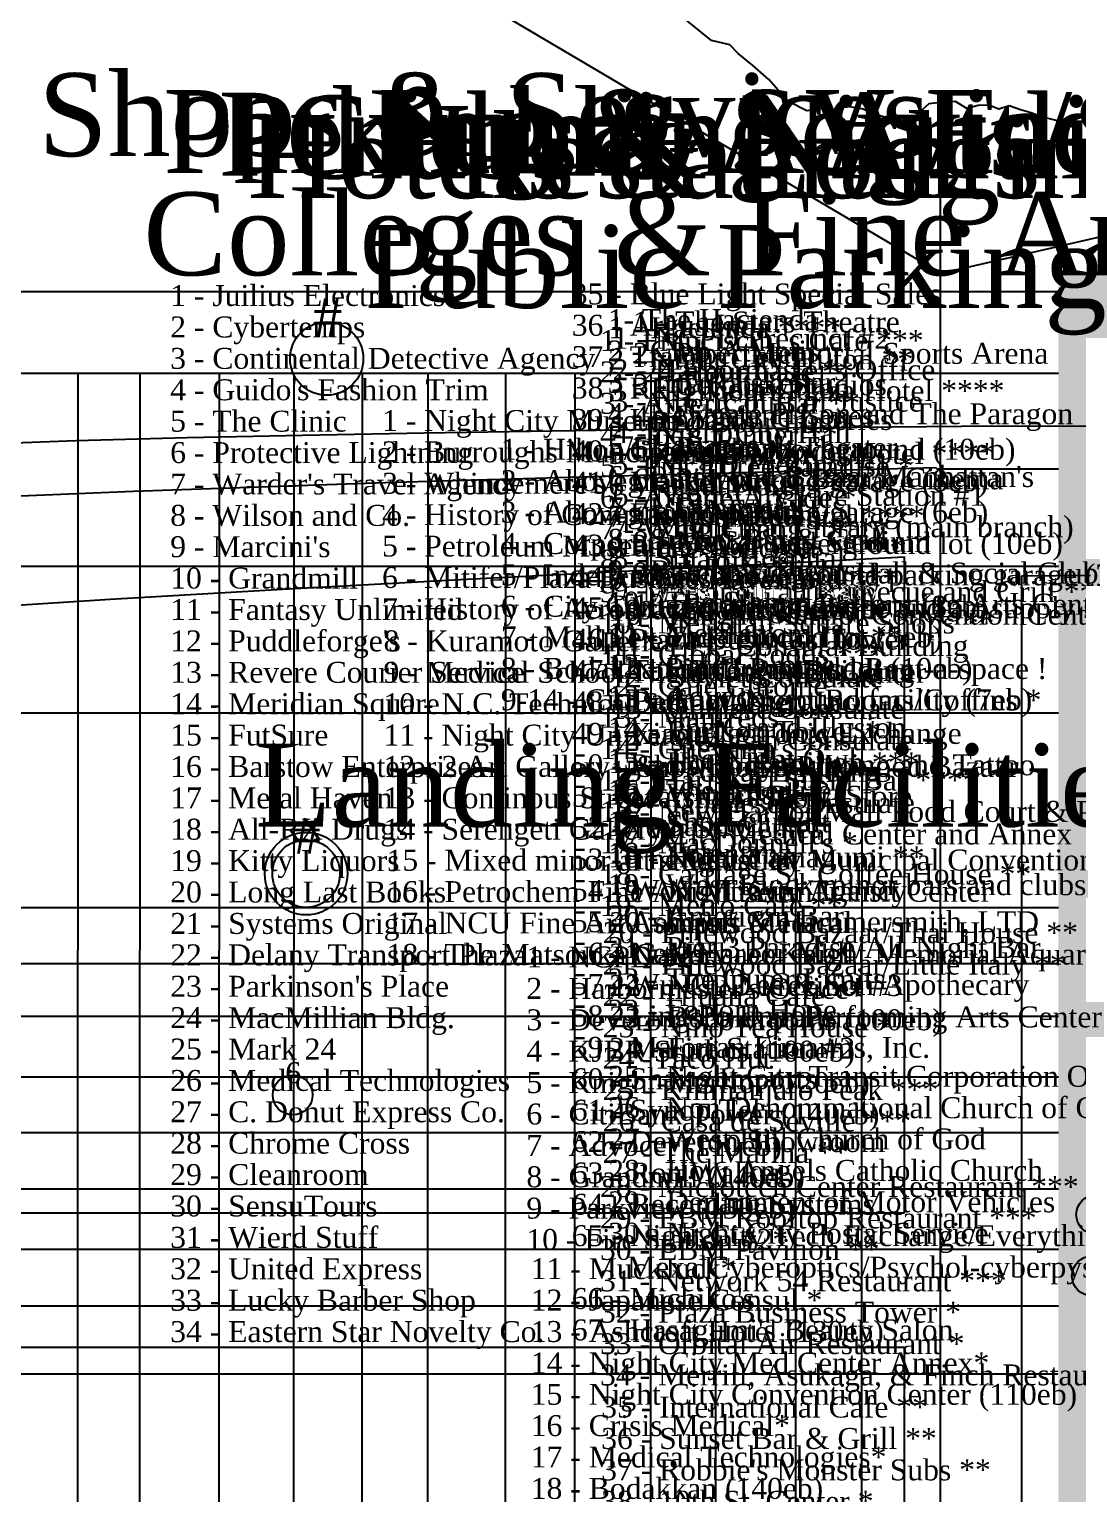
# Model space of a CAD drawing. Extents: x -15732 to 10897, y -24868 to 16165.
# Drawn here: x -592 to 392, y 4798 to 6174 of the extents above; entities that cross this region are included whole.
import ezdxf
from ezdxf.enums import TextEntityAlignment as Align

# ---------------------------------------------------------------- set-up
doc = ezdxf.new("R2010")
doc.units = 0
doc.header["$MEASUREMENT"] = 0
for name, color, linetype in [('CLUBS___NIGHT_LIFE', 7, 'CONTINUOUS'), ('COASTLINE', 7, 'CONTINUOUS'), ('COLLEGES___FINE_ARTS', 7, 'CONTINUOUS'), ('CORPORATIONS', 7, 'CONTINUOUS'), ('GANGS', 7, 'CONTINUOUS'), ('HOTEL___LODGINGS', 7, 'CONTINUOUS'), ('MAP_BORDER', 7, 'CONTINUOUS'), ('PARKING___AV_FACILITIES', 7, 'CONTINUOUS'), ('PERFORMING_ARTS_SPORTS', 7, 'CONTINUOUS'), ('PUBLIC_SERVICES', 7, 'CONTINUOUS'), ('RESTAURANTS', 7, 'CONTINUOUS'), ('SHOPS___SERVICES', 7, 'CONTINUOUS'), ('STREETS-SPRAWL', 7, 'CONTINUOUS'), ('STREETS-SPRAWL-12M', 7, 'CONTINUOUS'), ('STREETS-SPRAWL-20M', 7, 'CONTINUOUS'), ('SUBURBS', 7, 'CONTINUOUS')]:
    doc.layers.add(name, color=color, linetype=linetype)
doc.styles.add('TIMES_NEW_ROMAN', font='')
doc.styles.get('TIMES_NEW_ROMAN').set_extended_font_data('Times_New_Roman')

msp = doc.modelspace()

# ---------------------------------------------------------------- linework, layer by layer
at = {"layer": 'CLUBS___NIGHT_LIFE', "color": 7, "linetype": 'CONTINUOUS'}
msp.add_circle((409.9, 5060.3), 18.7, dxfattribs=at)
at = {"layer": 'COASTLINE', "color": 7, "linetype": 'CONTINUOUS'}
msp.add_lwpolyline([(397.1, 6069.3), (386.5, 6083), (371, 6088.4), (360.1, 6091.1), (347.7, 6095.6), (338.9, 6098), (328.1, 6101.9), (318.6, 6098.6), (309, 6102.6), (299.2, 6102.1), (288.3, 6099.4), (277.9, 6106), (266.6, 6105.4), (252.6, 6103.6), (240, 6092.2), (230, 6087.6), (219.3, 6088.7), (206.2, 6092.9), (189.9, 6099.1), (176.4, 6101.1), (162.7, 6097.8), (150.4, 6099.2), (138.3, 6097), (121.6, 6105.5), (111.3, 6116.6), (102.5, 6126.7), (87.2, 6139.9), (73.6, 6151), (65.8, 6159.2), (48.8, 6163.2), (25.9, 6181.8)], dxfattribs=at)
at = {"layer": 'CORPORATIONS', "color": 7, "linetype": 'CONTINUOUS'}
msp.add_circle((-344.5, 5172.7), 18.7, dxfattribs=at)
at = {"layer": 'GANGS', "color": 141, "linetype": 'CONTINUOUS'}
msp.add_solid([(390.8, 5246.6), (390.8, 5299), (538.4, 5246.6), (538.4, 5299)], dxfattribs=at)
at = {"layer": 'MAP_BORDER', "color": 7, "linetype": 'CONTINUOUS'}
msp.add_solid([(374.4, 4052.9), (374.4, 5943.6), (1942.2, 4052.9), (1942.2, 5943.6)], dxfattribs=at)
at = {"layer": 'PARKING___AV_FACILITIES', "color": 12, "linetype": 'CONTINUOUS'}
msp.add_circle((-312.6, 5864.4), 34.4, dxfattribs=at)
at = {"layer": 'PARKING___AV_FACILITIES', "color": 86, "linetype": 'CONTINUOUS'}
for radius in [38.8, 31.7]:
    msp.add_circle((-331.9, 5380.6), radius, dxfattribs=at)
at = {"layer": 'RESTAURANTS', "color": 7, "linetype": 'CONTINUOUS'}
msp.add_circle((405.8, 5002.7), 18.7, dxfattribs=at)
at = {"layer": 'STREETS-SPRAWL', "color": 7, "linetype": 'CONTINUOUS'}
for p, q in [((-335.2, 5792.3), (-443.7, 5789.9)), ((-221.2, 5794.3), (-335.2, 5792.3)), ((-101.1, 5796.2), (-221.2, 5794.3)), ((24, 5798), (-101.1, 5796.2)), ((152.6, 5799.5), (24, 5798)), ((283.3, 5800.5), (152.6, 5799.5)), ((414.4, 5801), (283.3, 5800.5)), ((-547.9, 5787), (-648.8, 5783.3)), ((-443.7, 5789.9), (-547.9, 5787)), ((-16.1, 5665.7), (157.2, 5674.4)), ((157.2, 5674.4), (229.9, 5678.1)), ((229.9, 5062.1), (229.9, 5678.1)), ((-354.1, 5647.8), (-187.1, 5656.8)), ((-187.1, 5656.8), (-16.1, 5665.7)), ((340.1, 5660.2), (404.4, 5660.9)), ((340.1, 3780.7), (340.1, 5660.2)), ((-515.8, 5638.4), (-354.1, 5647.8)), ((-670.4, 5628.7), (-515.8, 5638.4)), ((-960.9, 5062.1), (229.9, 5062.1)), ((-960.9, 4935.8), (229.9, 4935.8)), ((229.9, 3780.7), (229.9, 4935.8))]:
    msp.add_line(p, q, dxfattribs=at)
at = {"layer": 'STREETS-SPRAWL-12M', "color": 253, "linetype": 'CONTINUOUS'}
for p, q in [((374.4, 5927), (-1054.9, 5927)), ((374.4, 5850.5), (-1054.9, 5850.5)), ((-546.3, 5850.5), (-546.9, 3700.6)), ((-488, 5850.5), (-488.7, 3700.6)), ((-413.4, 5850.5), (-414, 3700.6)), ((-343.4, 5850.5), (-344, 3700.6)), ((-279.2, 5850.5), (-279.9, 3700.6)), ((-217.7, 5850.5), (-218.3, 3700.6)), ((-144.6, 5850.5), (-145.3, 3700.6)), ((-79.5, 5850.5), (-80.2, 3700.6)), ((-8.4, 5850.5), (-9, 3700.6)), ((52.9, 5850.5), (52.2, 3700.6)), ((127.7, 5850.5), (127.1, 3700.6)), ((189.8, 5850.5), (189.1, 3700.6)), ((374.4, 5760.6), (260, 5760.6)), ((374.4, 5669.1), (-1446.7, 5669.1)), ((374.4, 5531.2), (-1872.7, 5531.2)), ((374.4, 5348.4), (-2030.1, 5348.4)), ((374.4, 5296), (-2066.7, 5296)), ((374.4, 5246.5), (-2101.3, 5246.5)), ((374.4, 5189.3), (-2141.3, 5189.3)), ((374.4, 5137), (-2177.9, 5137)), ((374.4, 5084.1), (-2214.9, 5084.1)), ((374.4, 5027.7), (-2254.4, 5027.7)), ((374.4, 4974.3), (-2291.7, 4974.3))]:
    msp.add_line(p, q, dxfattribs=at)
at = {"layer": 'STREETS-SPRAWL-20M', "color": 252, "linetype": 'CONTINUOUS'}
for p, q in [((263.6, -6065.8), (263.6, 6105)), ((3.9, 5755.2), (-248.6, 5747.9)), ((260, 5761.9), (3.9, 5755.2)), ((-493.9, 5739.6), (-728.4, 5729.6)), ((-248.6, 5747.9), (-493.9, 5739.6)), ((373.7, 4910.3), (-1054.9, 4910.3))]:
    msp.add_line(p, q, dxfattribs=at)
at = {"layer": 'SUBURBS', "color": 254, "linetype": 'CONTINUOUS'}
msp.add_lwpolyline([(3182.2, 3932.2), (2049.3, 3161.5), (1554.8, 3193.1), (1515.7, 3431.6), (1851.7, 3945.4), (1814.8, 5805.1), (795.6, 6066.4), (264.2, 5944.4), (-310.7, 6284.2), (-1293.8, 6038.2), (-1860, 5653.2), (-2479.8, 5269.6)], dxfattribs=at)

# ---------------------------------------------------------------- texts
at = {"layer": 'CLUBS___NIGHT_LIFE', "color": 7, "linetype": 'CONTINUOUS', "style": 'TIMES_NEW_ROMAN'}
msp.add_text('Clubs & Nightlife', height=78, rotation=360, dxfattribs=at).set_placement((74.4, 6033.6), align=Align.CENTER)
for s, rotation, p in [('1- The Hacienda', 360, (-48.8, 5891.2)), ('2 - Club Atlantis', 360, (-48.8, 5861.7)), ('3 - The Ratskellar', 360, (-48.8, 5832.2)), ('4 - Newgate Prison and The Paragon', 360, (-48.8, 5802.8)), ('5 - Hababas', 360, (-48.8, 5773.3)), ("6 - Pinewood Bazaar/Manhattan's", 360, (-48.8, 5743.8)), ("7 - L'Etranger", 360, (-48.8, 5714.3)), ('8 - Sunset Bar & Grill', 360, (-48.8, 5684.8)), ('9 - Rainbow Nights', 360, (-48.8, 5655.3)), ('10 - The Slammer', 360, (-48.8, 5625.8)), ('11 - Metalstrom', 360, (-48.8, 5596.3)), ('12 - Cafe Chrome', 360, (-48.8, 5566.8)), ('13 - Advocet', 359.9997, (-48.8, 5537.3)), ('14 - The Grand Illusion', 359.9997, (-48.8, 5507.9)), ('15 - The Night Owl', 359.9997, (-48.8, 5478.4)), ('16 - The Afterlife', 359.9997, (-48.8, 5448.9)), ('17 - Short Circuit', 359.9997, (-48.8, 5419.4)), ('18 - Totentanz', 359.9997, (-48.8, 5389.9)), ('19 - West Block minor bars and clubs', 359.9997, (-48.8, 5360.4)), ('20 - American Bar', 359.9997, (-48.8, 5330.9)), ('21 - Pier 3 Paradise/All-Night Bar', 359.9997, (-48.8, 5301.4)), ('22 - The Outer Limits', 359.9997, (-48.8, 5271.9)), ('23 - Forlorn Hope', 359.9997, (-48.8, 5242.5))]:
    msp.add_text(s, height=19.659, rotation=rotation, dxfattribs=at).set_placement(p)
at = {"layer": 'COLLEGES___FINE_ARTS', "color": 7, "linetype": 'CONTINUOUS', "style": 'TIMES_NEW_ROMAN'}
msp.add_text('Colleges & Fine Arts', height=78, rotation=359.9999, dxfattribs=at).set_placement((17.5, 5942.7), align=Align.CENTER)
for s, rotation, p in [('1 - Night City Museum', 359.9996, (-260.6, 5796.4)), ('2 - Burroughs Muncipal Library', 359.9996, (-260.6, 5767)), ("3 - Whindemere's", 359.9996, (-260.6, 5737.5)), ('4 - History of Computing Museum', 359.9996, (-260.6, 5708)), ('5 - Petroleum Museum', 359.9996, (-260.6, 5678.5)), ('6 - Mitifer/Plaza Business Tower', 359.9996, (-260.6, 5649)), ('7 - History of Aerospace Tech Museum', 359.9996, (-260.6, 5619.5)), ('8 - Kuramoto Galleries', 359.9999, (-259.2, 5589.4)), ('9 - Medical School/Night City Med Center', 359.9999, (-259.2, 5559.9)), ('10 - N.C. Technical School', 359.9999, (-259.2, 5530.4)), ('11 - Night City University', 359.9999, (-259.2, 5500.9)), ('12 - 2 Art Gallery - Showrooms/Pinewood Bazaar', 359.9999, (-259.2, 5471.5)), ("13 - Continous Street Artists' Show", 359.9999, (-259.2, 5442)), ('14 - Serengeti Gallery', 359.9999, (-259.2, 5412.5)), ('15 - Mixed minor art studios', 0.0004, (-256.4, 5383.4)), ('16 - Petrochem Fine Art Museum', 0.0004, (-256.4, 5353.9)), ('17 - NCU Fine Art Campus', 0.0004, (-256.4, 5324.4)), ('18 - The Matsouka Gallery', 0.0004, (-256.4, 5294.9))]:
    msp.add_text(s, height=19.659, rotation=rotation, dxfattribs=at).set_placement(p)
at = {"layer": 'CORPORATIONS', "color": 7, "linetype": 'CONTINUOUS', "style": 'TIMES_NEW_ROMAN'}
msp.add_text('6', height=19.7, rotation=0.0005, dxfattribs=at).set_placement((-344, 5183.8), align=Align.CENTER)
at = {"layer": 'HOTEL___LODGINGS', "color": 7, "linetype": 'CONTINUOUS', "style": 'TIMES_NEW_ROMAN'}
msp.add_text('Hotels & Lodgings', height=78, rotation=0, dxfattribs=at).set_placement((64.6, 6015.2), align=Align.CENTER)
for s, rotation, p in [('1 - Hacienda ****', 359.9996, (-48.2, 5883.5)), ('2 - Night City Hilton **', 359.9996, (-48.2, 5854)), ('3 - Highcourt Plaza Hotel ****', 359.9996, (-48.2, 5824.5)), ('4 - Red Door Inn *', 359.9996, (-48.2, 5795)), ('5 - Knight-Marriot Hotel ****', 359.9996, (-48.2, 5765.5)), ('6 - Regal Hotel ***', 359.9996, (-48.2, 5736)), ('7 - Kuroshita Hotel ****', 359.9996, (-48.2, 5706.6)), ('8 - The Ashcroft *****', 359.9996, (-48.2, 5677.1)), ('9 - The Havenford ***', 359.9996, (-48.2, 5647.6)), ('10 - The Advocet ***', 359.9996, (-48.2, 5618.1)), ('11 - The Jellical Inn **', 0.0006, (-48.2, 5592.9)), ('12 - Pier 3 Paradise Rent-a-space !', 0.0006, (-48.2, 5563.4)), ('13 - Good Night Rooms/Coffins *', 0.0006, (-48.2, 5533.9)), ('14 - Burlson Tower *', 0.0006, (-48.2, 5504.4)), ('15 - Hotel Hamilton ***', 0.0006, (-48.2, 5475)), ('16 - Windmark !', 0.0006, (-48.2, 5445.5)), ('17 - Sandorf !', 0.0006, (-48.2, 5416)), ('18 - Hotel Yamagumi **', 0.0006, (-48.2, 5386.5))]:
    msp.add_text(s, height=19.659, rotation=rotation, dxfattribs=at).set_placement(p)
at = {"layer": 'PARKING___AV_FACILITIES', "color": 7, "linetype": 'CONTINUOUS', "style": 'TIMES_NEW_ROMAN'}
for s, height, rotation, p in [('Parking & AV Facilities', 78, 0.0001, (108.2, 6038.7)), ('Public Parking', 78, 0.0002, (71.3, 5912)), ('#', 36.2, 0.0003, (-311.6, 5884.8)), ('Landing Facilities', 78, 0.0003, (47, 5424.8)), ('#', 33.4, 360, (-331, 5399.5))]:
    msp.add_text(s, height=height, rotation=rotation, dxfattribs=at).set_placement(p, align=Align.CENTER)
for s, rotation, p in [('1 - Hilton/Hacienda aboveground (10eb)', 359.9993, (-149.1, 5769.4)), ('2 - Aboveground parking garage (8eb)', 359.9993, (-149.1, 5739.9)), ('3 - Aboveground parking garage (6eb)', 359.9993, (-149.1, 5710.4)), ('4 - Corporate Center underground lot (10eb)', 359.9993, (-149.1, 5680.9)), ('5 - Independent, aboveground parking garage (7eb)', 359.9993, (-149.1, 5651.4)), ('6 - City Center underground lots (8eb)', 359.9993, (-149.1, 5622)), ('7 - Mallplex underground lot (5eb)', 359.9996, (-149.1, 5593.1)), ('8 - Bodakkan underground lot (10eb)', 359.9996, (-149.1, 5563.6)), ('9-14 - CitiPark underground facility (7eb)', 359.9996, (-149.1, 5534.1)), ('1 - NCPD #2*', 359.9999, (-125.1, 5292.5)), ("2 - Harbormaster's Office*", 359.9999, (-125.1, 5263)), ('3 - Deveron Showrooms (100eb)', 359.9999, (-125.1, 5233.5)), ('4 - KJBR Studios (100eb)', 359.9999, (-125.1, 5204)), ('5 - Knight-Marriot (120eb)', 359.9999, (-125.1, 5174.5)), ('6 - CitiBank Tower (140eb)', 359.9999, (-125.1, 5145)), ('7 - Advocet (110eb)', 359.9999, (-125.1, 5115.5)), ('8 - Grandmill (140eb)', 359.9999, (-125.1, 5086)), ('9 - Parkview (150eb)', 359.9999, (-125.1, 5056.6)), ('10 - Fire Station #2*', 359.9999, (-125.1, 5027.1)), ('11 - MuckJuck*', 0.0003, (-121, 4999.7)), ('12 - Japanese Consul.*', 0.0003, (-121, 4970.2)), ('13 - Ashcroft Hotel (130eb)', 0.0003, (-121, 4940.7)), ('14 - Night City Med Center Annex*', 0.0003, (-121, 4911.2)), ('15 - Night City Convention Center (110eb)', 0.0003, (-121, 4881.7)), ('16 - Crisis Medical*', 0.0003, (-121, 4852.3)), ('17 - Medical Technologies*', 0.0003, (-121, 4822.8)), ('18 - Bodakkan (140eb)', 0.0003, (-121, 4793.3))]:
    msp.add_text(s, height=19.659, rotation=rotation, dxfattribs=at).set_placement(p)
at = {"layer": 'PERFORMING_ARTS_SPORTS', "color": 7, "linetype": 'CONTINUOUS', "style": 'TIMES_NEW_ROMAN'}
msp.add_text('Performing Arts/Sports', height=78, rotation=359.9998, dxfattribs=at).set_placement((137.1, 6036.2), align=Align.CENTER)
for s, height, rotation, p in [('1 - The Stars Theatre', 19.659, 0.0011, (-25.1, 5889)), ('2 - Piper Memorial Sports Arena', 19.659, 0.0011, (-25.1, 5859.5)), ('3 - Colonial Studios', 19.659, 0.0011, (-25.1, 5830)), ('4 - Libertine Lanes', 19.659, 0.0011, (-25.1, 5800.5)), ('5 - Biograph Theater', 19.659, 0.0011, (-25.1, 5771)), ('6 - Pinewood Bazaar Cinema', 19.659, 0.0011, (-25.1, 5741.6)), ('7 - CiNEmaXUS', 19.659, 0.0011, (-25.1, 5712.1)), ('8 - McCartney Stadium', 19.659, 0.0011, (-25.1, 5682.6)), ('9 - Reunification Hall & Social Club', 19.659, 0.0011, (-25.1, 5653.1)), ('10 ', 19.66, 0.0011, (-25.1, 5623.6)), (' - Bodakkan Performing Arts Center', 19.659, 0.0006, (-4.4, 5623.9))]:
    msp.add_text(s, height=height, rotation=rotation, dxfattribs=at).set_placement(p)
at = {"layer": 'PUBLIC_SERVICES', "color": 7, "linetype": 'CONTINUOUS', "style": 'TIMES_NEW_ROMAN'}
msp.add_text('Public Services', height=78, rotation=0.0003, dxfattribs=at).set_placement((100.1, 6038.8), align=Align.CENTER)
for s, rotation, p in [('1 - NCPD Precinct #2', 0.001, (-44.2, 5873.6)), ("2 - Harbormaster's Office", 0.001, (-44.2, 5844.1)), ('3 - N.C. Court of Justice', 0.001, (-44.2, 5814.6)), ('4 - Night City Hall', 0.001, (-44.2, 5785.1)), ('5 - NCPD Precinct #1', 0.001, (-44.2, 5755.6)), ('6 - Night City Fire Station #1', 0.001, (-44.2, 5726.1)), ('7 - Municipal Library (main branch)', 0.001, (-44.2, 5696.6)), ('8 - Stuart Hospital', 0.001, (-44.2, 5667.1)), ('9 - West Hill Library', 0.001, (-44.2, 5637.6)), ('10 - Knight-Marriot Convention Center', 359.9992, (-46.5, 5614.5)), ('11 - EEC Consular Building', 359.9992, (-46.5, 5585)), ('12 - Soviet Consulate', 359.9992, (-46.5, 5555.5)), ('13 - Chinese Consulate', 359.9992, (-46.5, 5526)), ('14 - Mexican Consulate', 359.9992, (-46.5, 5496.5)), ('15 - Federal Building', 359.9992, (-46.5, 5467)), ('16 - Japanese Consulate', 359.9992, (-46.5, 5437.5)), ('17 - City Medical Center and Annex', 359.9992, (-46.5, 5408)), ('18 - Night City Municipal Convention Center', 0.0001, (-47.4, 5383.6)), ('19 - Night City Transit Center', 0.0001, (-47.4, 5354.2)), ('20 - Crisis Medical', 0.0001, (-47.4, 5324.7)), ('21 - Michael Knight Memorial Aquarium', 0.0001, (-47.4, 5295.2)), ('22 - NCPD Precinct #3', 0.0001, (-47.4, 5265.7)), ('23 - Bodakkan Performing Arts Center', 0.0001, (-47.4, 5236.2)), ('24 - Fire Station #2', 0.0001, (-47.4, 5206.7)), ('25 - Night City Transit Corporation Office', 0.0009, (-48.3, 5180.4)), ('26 - Non Denominational Church of God', 0.0009, (-48.3, 5150.9)), ('27 - West Hill Church of God', 0.0009, (-48.3, 5121.5)), ('28 - Holy Angels Catholic Church', 0.0009, (-48.3, 5092)), ('29 - Department of Motor Vehicles', 0.0009, (-48.3, 5062.5)), ('30 - Night City Postal Service', 0.0009, (-48.3, 5033))]:
    msp.add_text(s, height=19.659, rotation=rotation, dxfattribs=at).set_placement(p)
at = {"layer": 'RESTAURANTS', "color": 7, "linetype": 'CONTINUOUS', "style": 'TIMES_NEW_ROMAN'}
msp.add_text('Restaurants', height=78, rotation=0, dxfattribs=at).set_placement((83, 6015.2), align=Align.CENTER)
for s, rotation, p in [("1 - Franciscini's Cafe ***", 0.0006, (-56, 5871.6)), ('2 - 24 Hour Cafe **', 0.0006, (-56, 5842.1)), ('3 - American Bar **', 0.0006, (-56, 5812.6)), ("4 - Joe's Dinner **", 0.0006, (-56, 5783.1)), ('5 - Pier Three Paradise *', 0.0006, (-56, 5753.6)), ('6 - Arcade Arcade *', 0.0006, (-56, 5724.1)), ('7 - Wing Chang *****', 0.0006, (-56, 5694.6)), ('8 - La Croix **', 0.0006, (-56, 5665.2)), ('9 - Metropolitan Barbecue and Grill ***', 0.0006, (-56, 5635.7)), ('10 - Meridian Square Shops **', 0.0006, (-56, 5606.2)), ('11 - Global Foods ***', 359.9998, (-56, 5576.7)), ('12 - Cafe Chrome ***', 359.9998, (-56, 5547.2)), ('13 - Manfreds ***', 359.9998, (-56, 5517.7)), ("14 - Guevarra's ***", 359.9998, (-56, 5488.2)), ('15 - Hari-Kiri Sushi Bar ****', 359.9998, (-56, 5458.7)), ('16 - New Harbor Mall Food Court & Plaza *', 359.9998, (-56, 5429.2)), ("17 - MacDonnell's *", 359.9998, (-56, 5399.7)), ('18 - Carriage St. Coffee House **', 359.9998, (-56, 5370.3)), ('19 - Metro Cafe **', 359.9998, (-56, 5340.8)), ('20 - Pinewood Bazaar/Thai House **', 359.9994, (-53.4, 5315.3)), ('21 - Pinewood Bazaar/Little Italy **', 359.9994, (-53.4, 5285.8)), ('22 - Tijuana Cafe **', 359.9994, (-53.4, 5256.4)), ('23 - Nino Tea House *', 359.9994, (-53.4, 5226.9)), ('24 -Taco Hut *', 359.9994, (-53.4, 5197.4)), ('25 - Kilimanjaro Peak ***', 359.9994, (-53.4, 5167.9)), ('26 - Casa de Seville ***', 359.9994, (-53.4, 5138.4)), ('27 - The Marina **', 359.9994, (-53.4, 5108.9)), ('28 - Microtech Center Restaurant ***', 0.0001, (-56, 5076.8)), ('29 - EBM Rooftop Restaurant ***', 0.0001, (-56, 5047.3)), ('30 - EBM Pavilion **', 0.0001, (-56, 5017.8)), ('31 - Network 54 Restaurant ***', 0.0001, (-56, 4988.3)), ('32 - Plaza Business Tower *', 0.0001, (-56, 4958.8)), ('33 - Orbital Air Restaurant *', 0.0001, (-56, 4929.3)), ('34 - Merrill, Asukaga, & Finch Restaurant ***', 0.0001, (-56, 4899.9)), ('35 - International Cafe **', 0.0007, (-54.9, 4869.7)), ('36 - Sunset Bar & Grill **', 0.0007, (-54.9, 4840.2)), ("37 - Robbie's Monster Subs **", 0.0007, (-54.9, 4810.7)), ('38 - 10th St. Center *', 0.0007, (-54.9, 4781.2))]:
    msp.add_text(s, height=19.659, rotation=rotation, dxfattribs=at).set_placement(p)
at = {"layer": 'SHOPS___SERVICES', "color": 7, "linetype": 'CONTINUOUS', "style": 'TIMES_NEW_ROMAN'}
msp.add_text('Shops & Services', height=78, rotation=0.0002, dxfattribs=at).set_placement((-164.7, 6054.6), align=Align.CENTER)
for s, rotation, p in [('1 - Juilius Electronics', 0.0001, (-459.5, 5913.8)), ('35 - Blue Light Special Sales', 0.0005, (-82.5, 5915.3)), ('2 - Cybertemps', 0, (-459.5, 5884.3)), ('36 - Argus Inc.', 0.0005, (-82.5, 5885.9)), ('3 - Continental Detective Agency', 0, (-459.5, 5854.8)), ('37 - Trauma Team', 0.0005, (-82.5, 5856.4)), ('38 - REO Meatwagon', 0.0005, (-82.5, 5826.9)), ("4 - Guido's Fashion Trim", 0, (-459.5, 5825.3)), ('5 - The Clinic', 0, (-459.5, 5795.8)), ('39 - Lombardy Groceries', 0.0005, (-82.5, 5797.4)), ('6 - Protective Lightning', 0, (-459.5, 5766.3)), ('40 - Clothes in Modern', 0.0005, (-82.5, 5767.9)), ("7 - Warder's Travel Agency", 0, (-459.5, 5736.8)), ('41 - Market Drugs', 0.0005, (-82.5, 5738.4)), ('8 - Wilson and Co.', 0, (-459.5, 5707.3)), ('42 - Fashion Cuts', 0.0005, (-82.5, 5708.9)), ("9 - Marcini's", 0, (-459.5, 5677.9)), ('43 - Pinewood Spas', 0.0005, (-82.5, 5679.4)), ('10 - Grandmill', 0, (-459.5, 5648.4)), ('44 - Pinewood Bazaar', 0.0005, (-82.5, 5649.9)), ("45 - Mixed artist's coffee and art supply shops", 359.9995, (-82.5, 5620.5)), ('11 - Fantasy Unlimited', 0, (-459.5, 5618.9)), ("12 - Puddleforge's", 0, (-459.5, 5589.4)), ('46 - Plaza Business Tower', 359.9995, (-82.5, 5591)), ('13 - Revere Courier Service', 0.001, (-459.5, 5559.9)), ('47 - The Balinger Building', 359.9995, (-82.5, 5561.5)), ('14 - Meridian Square', 0.001, (-459.5, 5530.4)), ('48 - Dean Warner, Inc.', 359.9995, (-82.5, 5532)), ('15 - FutSure', 0.001, (-459.5, 5500.9)), ('49 - Xian Electronic Exchange', 359.9995, (-82.5, 5502.5)), ('16 - Barstow Enterprises', 0.001, (-459.5, 5471.4)), ("50 - Rad's Bodysculpting and Tattoo", 359.9995, (-82.5, 5473)), ('17 - Metal Haven', 0.001, (-459.5, 5441.9)), ("51 - Marshall's Dept. Store", 359.9995, (-82.5, 5443.5)), ('52 - 10th St. Center', 359.9995, (-82.5, 5414)), ('18 - All-RX Drugs', 0.001, (-459.5, 5412.5)), ('19 - Kitty Liquors', 0.001, (-459.5, 5383)), ('53 - The Cavalier', 360, (-82.5, 5384.5)), ('20 - Long Last Books', 0.001, (-459.5, 5353.5)), ('54 - World Travel Agency', 360, (-82.5, 5355)), ('21 - Systems Original', 0.001, (-459.5, 5324)), ('55 - Ashcroft & Hammersmith, LTD', 360, (-82.5, 5325.6)), ('22 - Delany Transport Plaza', 0.001, (-459.5, 5294.5)), ('56 - New Harbor Mall', 360, (-82.5, 5296.1)), ("23 - Parkinson's Place", 0.001, (-459.5, 5265)), ('57 - Wu Chi Lee & Son Apothecary', 360, (-82.5, 5266.6)), ('24 - MacMillian Bldg.', 359.9992, (-459.5, 5235.5)), ('58 - Ling Po Imports', 360, (-82.5, 5237.1)), ('59 - Malorian Firearms, Inc.', 360, (-82.5, 5207.6)), ('25 - Mark 24', 359.9992, (-459.5, 5206)), ('26 - Medical Technologies', 359.9992, (-459.5, 5176.5)), ('60 - Shaito Imports', 360, (-82.5, 5178.1)), ('27 - C. Donut Express Co.', 359.9992, (-459.5, 5147.1)), ('61 - Synop Tel', 360, (-82.5, 5148.6)), ('28 - Chrome Cross', 359.9992, (-459.5, 5117.6)), ('62 - Deveron Showroom', 360, (-82.5, 5119.1)), ('29 - Cleanroom', 359.9992, (-459.5, 5088.1)), ('63 - Ron Walker', 0.001, (-82.5, 5089.6)), ('30 - SensuTours', 359.9992, (-459.5, 5058.6)), ('64 - Recording Systems', 0.001, (-82.5, 5060.2)), ('31 - Wierd Stuff', 359.9992, (-459.5, 5029.1)), ('65 - Night City Tech Exchange/Everything & More/', 0.001, (-82.5, 5030.7)), ('       MexalCyberoptics/Psychol-cyberpyschologists', 0.001, (-82.5, 5001.2)), ('32 - United Express', 359.9992, (-459.5, 4999.6)), ('33 - Lucky Barber Shop', 359.9992, (-459.5, 4970.1)), ("66 - Michiko's", 0.001, (-82.5, 4971.7)), ('34 - Eastern Star Novelty Co.', 359.9992, (-459.5, 4940.6)), ("67 - Hasagumi's Beauty Salon", 0.001, (-82.5, 4942.2))]:
    msp.add_text(s, height=19.659, rotation=rotation, dxfattribs=at).set_placement(p)

doc.saveas('drawing.dxf')
